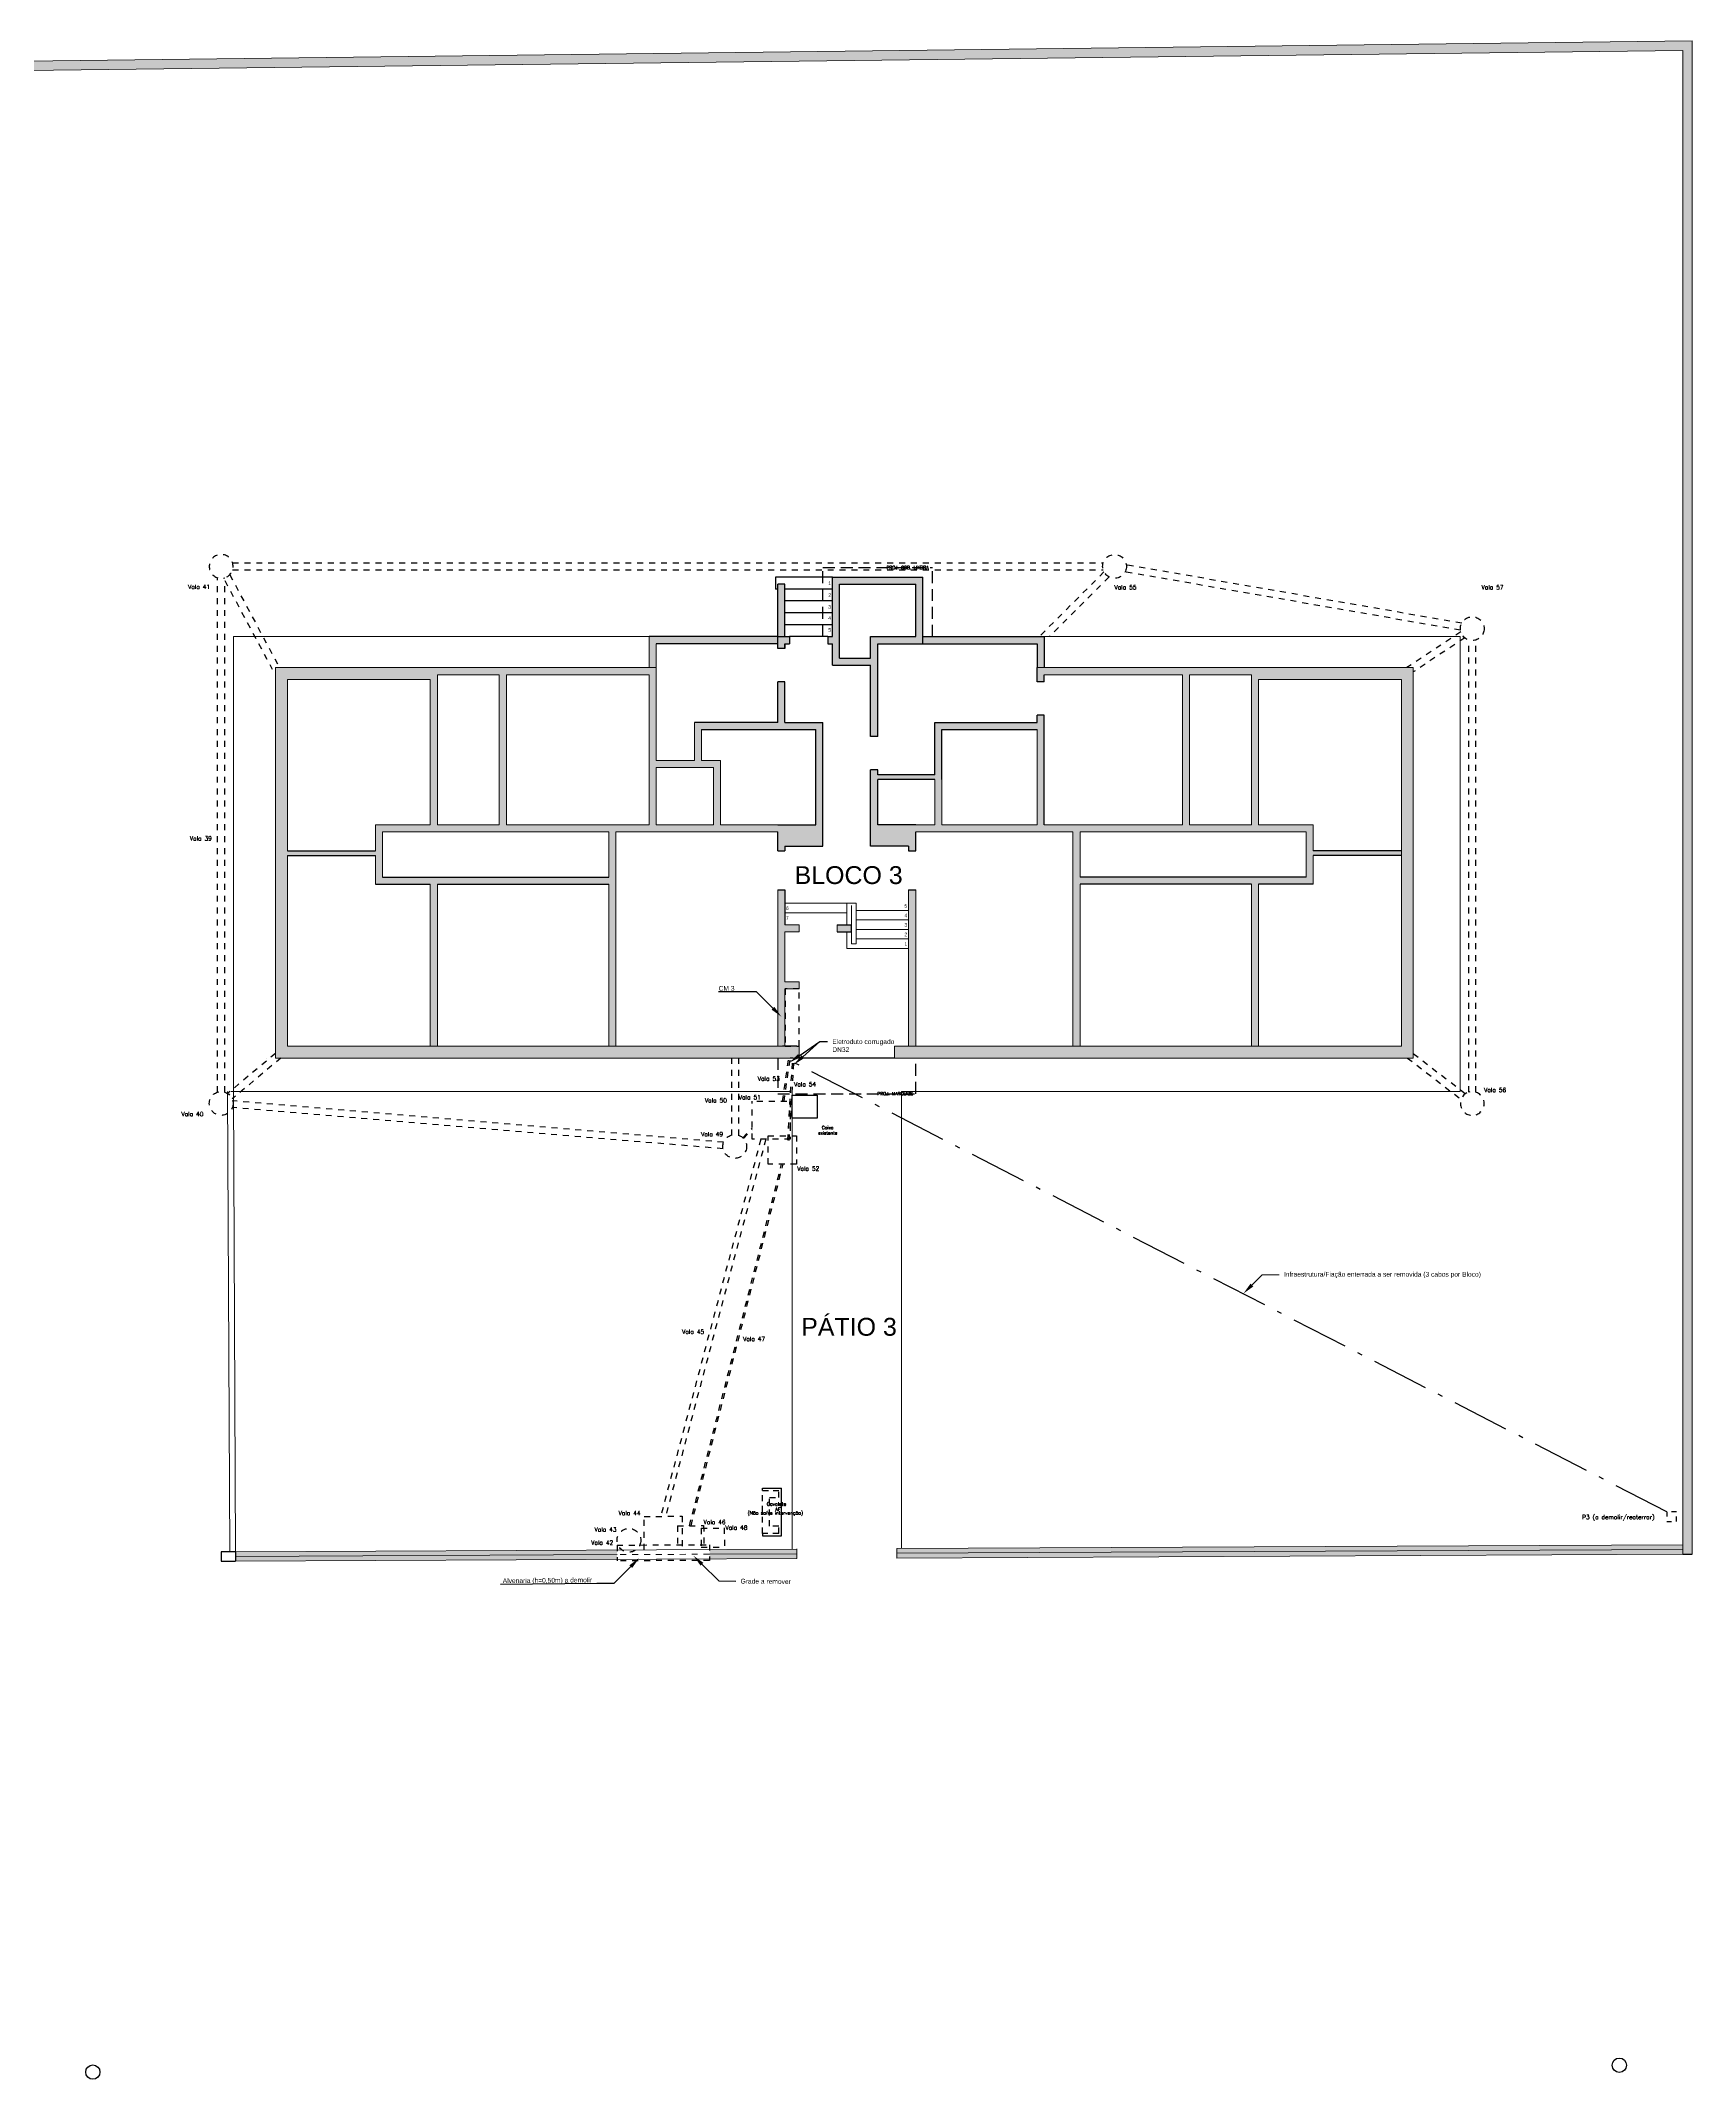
# Model space of a CAD drawing. Extents: x 0 to 11638, y -6007 to 0.
# Drawn here: x 10129.31 to 10164, y -3589.9 to -3547.09 of the extents above; entities that cross this region are included whole.
import ezdxf
from ezdxf import colors
from ezdxf.entities.mleader import LeaderData, LeaderLine
from ezdxf.math import Vec2, Vec3

# ---------------------------------------------------------------- set-up
doc = ezdxf.new("R2010")
doc.units = 0
for name, pattern in [('ACAD_ISO10W100', [18, 12, -3, 0, -3]), ('CACHE', [0.375, 0.25, -0.125]), ('DASHED', [0.25, 0.125, -0.125]), ('HIDDEN2', [0.1875, 0.125, -0.0625])]:
    doc.linetypes.add(name, pattern=pattern)
doc.layers.get('0').update_dxf_attribs({"linetype": 'CONTINUOUS'})
for name, color, linetype, lineweight in [('ARQ - Alvenaria Alta', 251, 'CONTINUOUS', 13), ('ARQ - Alvenaria Média-Baixa', 252, 'CONTINUOUS', 20), ('ARQ - Desnível', 8, 'CONTINUOUS', 20), ('ARQ - Escadas', 1, 'CONTINUOUS', 9), ('ARQ - Grades', 1, 'CONTINUOUS', 15), ('ARQ - Guias Calçadas Sarjetas', 254, 'CONTINUOUS', 20), ('ARQ - Textos', 4, 'CONTINUOUS', 5), ('Elétrica', 30, 'CONTINUOUS', 20), ('Hidrossanitário - Água Fria', 5, 'CONTINUOUS', 5)]:
    doc.layers.add(name, color=color, linetype=linetype, lineweight=lineweight)
for name, color, linetype in [('ARQ - Cotas', 1, 'CONTINUOUS'), ('ARQ - Desnível Terreno', 14, 'CONTINUOUS'), ('ARQ - Projeções', 253, 'CACHE')]:
    doc.layers.add(name, color=color, linetype=linetype)
doc.styles.add('ROMANS', font='romans.shx', dxfattribs={"height": 0.3})
doc.styles.get("Standard").update_dxf_attribs({"font": 'arial.ttf', "height": 0.15})

msp = doc.modelspace()

# ---------------------------------------------------------------- hatches: boundary and pattern name
at = {"layer": 'ARQ - Alvenaria Alta', "lineweight": -2}
h = msp.add_hatch(color=7, dxfattribs=at)
h.dxf.hatch_style = 1
h.paths.add_polyline_path([(10145.742, -3561.406), (10144.942, -3561.406), (10144.942, -3560.556), (10144.792, -3560.556), (10144.792, -3561.406), (10143.042, -3561.406), (10143.042, -3562.206), (10142.242, -3562.206), (10142.242, -3560.256), (10134.242, -3560.256), (10134.242, -3568.456), (10145.242, -3568.456), (10145.242, -3568.206), (10144.945, -3568.206), (10134.492, -3568.206), (10134.492, -3564.206), (10136.342, -3564.206), (10136.342, -3564.806), (10137.492, -3564.806), (10137.492, -3568.206), (10137.642, -3568.206), (10137.642, -3564.806), (10141.242, -3564.806), (10141.242, -3568.206), (10141.392, -3568.206), (10141.392, -3563.706), (10144.792, -3563.706), (10144.792, -3564.106), (10144.942, -3564.106), (10144.942, -3564.006), (10145.742, -3564.006)])
h.paths.add_polyline_path([(10144.792, -3563.556), (10143.592, -3563.556), (10143.592, -3562.206), (10143.192, -3562.206), (10143.192, -3561.556), (10145.592, -3561.556), (10145.592, -3563.556)], flags=16)
h.paths.add_polyline_path([(10143.442, -3563.556), (10142.242, -3563.556), (10142.242, -3562.356), (10143.442, -3562.356)], flags=16)
h.paths.add_polyline_path([(10142.092, -3563.556), (10139.092, -3563.556), (10139.092, -3560.406), (10142.092, -3560.406)], flags=16)
h.paths.add_polyline_path([(10141.242, -3563.706), (10141.242, -3564.656), (10136.492, -3564.656), (10136.492, -3563.706)], flags=16)
h.paths.add_polyline_path([(10138.942, -3563.556), (10137.642, -3563.556), (10137.642, -3560.406), (10138.942, -3560.406)], flags=16)
h.paths.add_polyline_path([(10137.492, -3563.556), (10136.342, -3563.556), (10136.342, -3564.106), (10134.492, -3564.106), (10134.492, -3560.506), (10137.492, -3560.506)], flags=16)
h.paths.add_polyline_path([(10144.942, -3564.926), (10144.792, -3564.926), (10144.792, -3568.206), (10144.942, -3568.206), (10144.942, -3567.006), (10145.242, -3567.006), (10145.242, -3566.856), (10144.942, -3566.856), (10144.942, -3565.806), (10145.242, -3565.806), (10145.242, -3565.656), (10144.942, -3565.656)], flags=17)
h.paths.add_polyline_path([(10156.042, -3563.556), (10154.892, -3563.556), (10154.892, -3560.506), (10157.892, -3560.506), (10157.892, -3568.206), (10147.242, -3568.206), (10147.242, -3568.456), (10158.142, -3568.456), (10158.142, -3560.256), (10150.242, -3560.256), (10150.242, -3560.556), (10150.392, -3560.556), (10150.392, -3560.406), (10153.292, -3560.406), (10153.292, -3563.556), (10150.392, -3563.556), (10150.392, -3561.256), (10150.242, -3561.256), (10150.242, -3561.406), (10148.092, -3561.406), (10148.092, -3562.506), (10146.892, -3562.506), (10146.892, -3562.406), (10146.742, -3562.406), (10146.742, -3564.006), (10147.542, -3564.006), (10147.542, -3564.106), (10147.692, -3564.106), (10147.692, -3563.706), (10150.992, -3563.706), (10150.992, -3568.206), (10151.142, -3568.206), (10151.142, -3564.806), (10154.742, -3564.806), (10154.742, -3568.206), (10154.892, -3568.206), (10154.892, -3564.806), (10156.042, -3564.806), (10156.042, -3564.206), (10157.892, -3564.206), (10157.892, -3564.106), (10156.042, -3564.106)])
h.paths.add_polyline_path([(10146.892, -3563.556), (10146.892, -3562.606), (10148.092, -3562.606), (10148.092, -3563.556), (10147.692, -3563.556)], flags=16)
h.paths.add_polyline_path([(10148.242, -3563.556), (10148.242, -3561.556), (10150.242, -3561.556), (10150.242, -3563.556)], flags=16)
h.paths.add_polyline_path([(10151.142, -3563.706), (10155.892, -3563.706), (10155.892, -3564.656), (10151.142, -3564.656)], flags=16)
h.paths.add_polyline_path([(10153.442, -3563.556), (10153.442, -3560.406), (10154.742, -3560.406), (10154.742, -3563.556)], flags=16)
h.paths.add_polyline_path([(10145.042, -3559.606), (10144.792, -3559.606), (10144.792, -3559.856), (10144.942, -3559.856), (10144.942, -3559.756), (10145.042, -3559.756)])
h.paths.add_polyline_path([(10147.842, -3558.356), (10145.942, -3558.356), (10145.942, -3559.606), (10145.842, -3559.606), (10145.842, -3559.756), (10145.942, -3559.756), (10145.942, -3560.206), (10146.742, -3560.206), (10146.742, -3561.706), (10146.892, -3561.706), (10146.892, -3559.756), (10147.842, -3559.756)])
h.paths.add_polyline_path([(10146.092, -3558.506), (10147.692, -3558.506), (10147.692, -3559.606), (10146.742, -3559.606), (10146.742, -3560.056), (10146.092, -3560.056)], flags=16)
h = msp.add_hatch(color=7, dxfattribs=at)
h.dxf.hatch_style = 1
h.paths.add_polyline_path([(10146.342, -3565.656), (10146.042, -3565.656), (10146.042, -3565.806), (10146.342, -3565.806)])
h.paths.add_polyline_path([(10147.692, -3564.926), (10147.542, -3564.926), (10147.542, -3568.206), (10147.692, -3568.206)])
at = {"layer": 'ARQ - Alvenaria Média-Baixa', "lineweight": -2}
h = msp.add_hatch(color=256, dxfattribs=at)
h.dxf.hatch_style = 1
h.paths.add_polyline_path([(10144.792, -3559.606), (10142.092, -3559.606), (10142.092, -3560.256), (10142.242, -3560.256), (10142.242, -3559.756), (10144.792, -3559.756)])
h.paths.add_polyline_path([(10144.942, -3558.506), (10144.792, -3558.506), (10144.792, -3559.606), (10144.942, -3559.606)])
h.paths.add_polyline_path([(10150.392, -3559.606), (10147.842, -3559.606), (10147.842, -3559.756), (10150.242, -3559.756), (10150.242, -3560.256), (10150.392, -3560.256)])
h = msp.add_hatch(color=256, dxfattribs=at)
h.dxf.hatch_style = 1
h.paths.add_polyline_path([(10141.417, -3578.787), (10133.403, -3578.826), (10133.404, -3578.926), (10141.417, -3578.887)])
h.paths.add_polyline_path([(10141.417, -3578.887), (10133.404, -3578.926), (10133.404, -3579.026), (10141.418, -3578.987)])
h = msp.add_hatch(color=256, dxfattribs=at)
h.dxf.hatch_style = 1
h.paths.add_polyline_path([(10145.192, -3578.769), (10143.36, -3578.778), (10143.36, -3578.878), (10145.192, -3578.869)])
h.paths.add_polyline_path([(10145.192, -3578.869), (10143.36, -3578.878), (10143.361, -3578.978), (10145.193, -3578.969)])
h = msp.add_hatch(color=256, dxfattribs=at)
h.dxf.hatch_style = 1
h.paths.add_polyline_path([(10163.801, -3578.679), (10147.292, -3578.759), (10147.291, -3578.859), (10163.801, -3578.779)])
h.paths.add_polyline_path([(10163.801, -3578.779), (10147.291, -3578.859), (10147.291, -3578.959), (10163.801, -3578.879)])
at = {"layer": 'ARQ - Cotas', "lineweight": -2}
h = msp.add_hatch(color=7, dxfattribs=at)
h.dxf.hatch_style = 1
edge = h.paths.add_edge_path()
edge.add_line((10163.801, -3547.293), (10163.801, -3578.879))
edge.add_line((10163.801, -3578.879), (10164.001, -3578.879))
edge.add_line((10164.001, -3578.879), (10164.001, -3547.091))
edge.add_line((10164.001, -3547.091), (10064.517, -3548.3))
edge.add_line((10064.517, -3548.3), (10064.717, -3571.822))
edge.add_arc((10068.479, -3571.822), 3.762, 180, 236.9357)
edge.add_line((10066.427, -3574.975), (10066.47, -3574.983))
edge.add_line((10066.47, -3574.983), (10066.507, -3574.789))
edge.add_arc((10068.479, -3571.822), 3.562, 179.9865, 236.3823, ccw=False)
edge.add_line((10064.917, -3571.821), (10064.719, -3548.497))
edge.add_line((10064.719, -3548.497), (10163.801, -3547.293))
h.paths.add_polyline_path([(10163.889, -3577.128), (10163.889, -3577.034)], flags=16)

# ---------------------------------------------------------------- linework, layer by layer
at = {"lineweight": -2}
for p, q in [((10134.057, -3568.456), (10134.057, -3568.456)), ((10145.192, -3568.206), (10144.892, -3568.206)), ((10145.106, -3568.456), (10145.056, -3568.456)), ((10145.109, -3568.456), (10145.059, -3568.456)), ((10145.192, -3568.456), (10145.142, -3568.456)), ((10145.092, -3569.236), (10145.622, -3569.236)), ((10145.092, -3569.716), (10145.092, -3569.236)), ((10145.622, -3569.236), (10145.622, -3569.716)), ((10145.622, -3569.716), (10145.092, -3569.716)), ((10163.801, -3578.879), (10164.001, -3578.879))]:
    msp.add_line(p, q, dxfattribs=at)
at = {"layer": 'ARQ - Alvenaria Alta'}
for p, q in [((10164.001, -3547.091), (10064.517, -3548.3)), ((10163.801, -3547.092), (10163.801, -3547.093)), ((10164.001, -3547.091), (10164.001, -3578.878)), ((10163.801, -3547.293), (10064.719, -3548.497)), ((10163.801, -3547.293), (10163.801, -3578.879)), ((10136.342, -3564.106), (10136.342, -3563.556)), ((10136.492, -3564.656), (10136.492, -3563.706)), ((10141.242, -3564.656), (10141.242, -3563.706)), ((10141.392, -3568.206), (10141.392, -3563.706)), ((10150.992, -3568.206), (10150.992, -3563.706)), ((10151.142, -3564.656), (10151.142, -3563.706)), ((10155.892, -3564.656), (10155.892, -3563.706)), ((10156.042, -3564.106), (10156.042, -3563.556)), ((10136.342, -3564.806), (10136.342, -3564.206)), ((10156.042, -3564.806), (10156.042, -3564.206)), ((10137.492, -3568.206), (10137.492, -3564.806)), ((10137.642, -3568.206), (10137.642, -3564.806)), ((10141.242, -3568.206), (10141.242, -3564.806)), ((10144.792, -3568.206), (10144.792, -3564.926)), ((10147.542, -3568.206), (10147.542, -3564.926)), ((10147.692, -3568.206), (10147.692, -3564.926)), ((10151.142, -3568.206), (10151.142, -3564.806)), ((10154.742, -3568.206), (10154.742, -3564.806)), ((10154.892, -3568.206), (10154.892, -3564.806)), ((10144.942, -3565.656), (10145.242, -3565.656)), ((10144.942, -3566.856), (10144.942, -3565.806)), ((10144.942, -3565.806), (10145.242, -3565.806)), ((10145.242, -3565.806), (10145.242, -3565.656)), ((10146.042, -3565.806), (10146.042, -3565.656)), ((10144.942, -3568.206), (10144.942, -3567.006)), ((10145.242, -3567.006), (10145.242, -3566.856))]:
    msp.add_line(p, q, dxfattribs=at)
at = {"layer": 'ARQ - Alvenaria Alta', "lineweight": -2}
for p, q in [((10145.942, -3559.606), (10145.942, -3558.356)), ((10145.942, -3558.356), (10147.842, -3558.356)), ((10146.092, -3560.056), (10146.092, -3558.506)), ((10146.092, -3558.506), (10147.692, -3558.506)), ((10147.692, -3559.606), (10147.692, -3558.506)), ((10147.842, -3559.756), (10147.842, -3558.356)), ((10144.792, -3559.856), (10144.792, -3559.606)), ((10144.792, -3559.606), (10145.042, -3559.606)), ((10144.942, -3559.856), (10144.792, -3559.856)), ((10144.942, -3559.756), (10145.042, -3559.756)), ((10144.942, -3559.856), (10144.942, -3559.756)), ((10144.942, -3559.756), (10144.942, -3559.856)), ((10145.042, -3559.606), (10145.042, -3559.756)), ((10145.842, -3559.606), (10145.942, -3559.606)), ((10145.842, -3559.606), (10145.842, -3559.756)), ((10145.842, -3559.756), (10145.942, -3559.756)), ((10145.942, -3560.206), (10145.942, -3559.756)), ((10146.742, -3560.056), (10146.742, -3559.606)), ((10146.742, -3559.606), (10147.692, -3559.606)), ((10146.892, -3561.706), (10146.892, -3559.756)), ((10146.892, -3559.756), (10147.842, -3559.756)), ((10145.942, -3560.206), (10146.742, -3560.206)), ((10146.092, -3560.056), (10146.742, -3560.056)), ((10146.742, -3561.706), (10146.742, -3560.206)), ((10150.242, -3560.556), (10150.242, -3560.256)), ((10150.392, -3560.556), (10150.392, -3560.406)), ((10144.792, -3561.406), (10144.792, -3560.556)), ((10144.942, -3560.556), (10144.792, -3560.556)), ((10144.942, -3561.406), (10144.942, -3560.556)), ((10150.392, -3560.556), (10150.242, -3560.556)), ((10150.242, -3561.406), (10150.242, -3561.256)), ((10150.392, -3561.256), (10150.242, -3561.256)), ((10150.392, -3563.556), (10150.392, -3561.256)), ((10144.792, -3561.406), (10143.042, -3561.406)), ((10143.192, -3561.556), (10145.592, -3561.556)), ((10144.942, -3561.406), (10145.742, -3561.406)), ((10145.592, -3563.556), (10145.592, -3561.556)), ((10145.742, -3564.006), (10145.742, -3561.406)), ((10146.892, -3561.706), (10146.742, -3561.706)), ((10148.092, -3562.506), (10148.092, -3561.406)), ((10148.092, -3561.406), (10150.242, -3561.406)), ((10148.242, -3562.606), (10148.242, -3561.556)), ((10148.242, -3561.556), (10150.242, -3561.556)), ((10146.892, -3562.406), (10146.742, -3562.406)), ((10146.742, -3564.006), (10146.742, -3562.406)), ((10146.892, -3562.506), (10146.892, -3562.406)), ((10148.092, -3562.506), (10146.892, -3562.506)), ((10148.092, -3562.606), (10146.892, -3562.606)), ((10146.892, -3563.556), (10146.892, -3562.606)), ((10144.792, -3563.556), (10145.592, -3563.556)), ((10144.792, -3564.106), (10144.792, -3563.706)), ((10147.692, -3563.556), (10146.892, -3563.556)), ((10147.692, -3564.106), (10147.692, -3563.706)), ((10134.492, -3564.106), (10136.342, -3564.106)), ((10134.492, -3564.206), (10136.342, -3564.206)), ((10144.792, -3564.106), (10144.942, -3564.106)), ((10144.942, -3564.006), (10144.942, -3564.106)), ((10144.942, -3564.006), (10145.742, -3564.006)), ((10147.542, -3564.006), (10146.742, -3564.006)), ((10147.542, -3564.006), (10147.542, -3564.106)), ((10147.542, -3564.106), (10147.692, -3564.106)), ((10157.892, -3564.106), (10156.042, -3564.106)), ((10157.892, -3564.206), (10156.042, -3564.206)), ((10136.492, -3564.656), (10141.242, -3564.656)), ((10155.892, -3564.656), (10151.142, -3564.656)), ((10136.342, -3564.806), (10137.492, -3564.806)), ((10137.642, -3564.806), (10141.242, -3564.806)), ((10144.792, -3564.926), (10144.942, -3564.926)), ((10144.942, -3564.926), (10144.942, -3565.656)), ((10147.542, -3564.926), (10147.692, -3564.926)), ((10154.742, -3564.806), (10151.142, -3564.806)), ((10156.042, -3564.806), (10154.892, -3564.806)), ((10146.042, -3565.656), (10146.342, -3565.656)), ((10146.042, -3565.806), (10146.342, -3565.806)), ((10146.342, -3565.806), (10146.342, -3565.656)), ((10133.403, -3578.826), (10133.103, -3578.826)), ((10133.103, -3578.827), (10133.104, -3579.027)), ((10133.403, -3578.826), (10133.404, -3579.026)), ((10133.104, -3579.027), (10133.404, -3579.026))]:
    msp.add_line(p, q, dxfattribs=at)
at = {"layer": 'ARQ - Alvenaria Alta', "ltscale": 0.01, "transparency": 33554684}
for p, q in [((10142.242, -3560.256), (10134.242, -3560.256)), ((10134.242, -3568.456), (10134.242, -3560.256)), ((10138.942, -3560.406), (10137.642, -3560.406)), ((10137.642, -3563.556), (10137.642, -3560.406)), ((10138.942, -3563.556), (10138.942, -3560.406)), ((10142.092, -3560.406), (10139.092, -3560.406)), ((10139.092, -3563.556), (10139.092, -3560.406)), ((10142.092, -3563.556), (10142.092, -3560.406)), ((10142.242, -3562.206), (10142.242, -3560.256)), ((10158.142, -3560.256), (10150.242, -3560.256)), ((10153.292, -3560.406), (10150.392, -3560.406)), ((10153.292, -3563.556), (10153.292, -3560.406)), ((10154.742, -3560.406), (10153.442, -3560.406)), ((10153.442, -3563.556), (10153.442, -3560.406)), ((10154.742, -3563.556), (10154.742, -3560.406)), ((10158.142, -3560.256), (10158.142, -3568.456)), ((10137.492, -3560.506), (10134.492, -3560.506)), ((10134.492, -3564.106), (10134.492, -3560.506)), ((10137.492, -3563.556), (10137.492, -3560.506)), ((10157.892, -3560.506), (10154.892, -3560.506)), ((10154.892, -3563.556), (10154.892, -3560.506)), ((10157.892, -3560.506), (10157.892, -3568.206)), ((10143.042, -3562.206), (10143.042, -3561.406)), ((10143.192, -3562.206), (10143.192, -3561.556)), ((10148.242, -3563.556), (10148.242, -3561.556)), ((10150.242, -3563.556), (10150.242, -3561.556)), ((10143.042, -3562.206), (10142.242, -3562.206)), ((10143.442, -3562.356), (10142.242, -3562.356)), ((10142.242, -3563.556), (10142.242, -3562.356)), ((10143.592, -3562.206), (10143.192, -3562.206)), ((10143.442, -3563.556), (10143.442, -3562.356)), ((10143.592, -3563.556), (10143.592, -3562.206)), ((10148.092, -3563.556), (10148.092, -3562.606)), ((10137.492, -3563.556), (10136.342, -3563.556)), ((10141.242, -3563.706), (10136.492, -3563.706)), ((10138.942, -3563.556), (10137.642, -3563.556)), ((10142.092, -3563.556), (10139.092, -3563.556)), ((10144.792, -3563.706), (10141.392, -3563.706)), ((10143.442, -3563.556), (10142.242, -3563.556)), ((10144.792, -3563.556), (10143.592, -3563.556)), ((10147.692, -3563.556), (10148.092, -3563.556)), ((10147.692, -3563.706), (10150.992, -3563.706)), ((10148.242, -3563.556), (10150.242, -3563.556)), ((10150.392, -3563.556), (10153.292, -3563.556)), ((10151.142, -3563.706), (10155.892, -3563.706)), ((10153.442, -3563.556), (10154.742, -3563.556)), ((10154.892, -3563.556), (10156.042, -3563.556)), ((10134.492, -3568.206), (10134.492, -3564.206)), ((10145.242, -3566.856), (10144.942, -3566.856)), ((10145.242, -3567.006), (10144.942, -3567.006)), ((10145.242, -3568.456), (10134.242, -3568.456)), ((10145.242, -3568.206), (10134.492, -3568.206)), ((10145.242, -3568.206), (10145.242, -3568.456)), ((10157.892, -3568.206), (10147.242, -3568.206)), ((10147.242, -3568.206), (10147.242, -3568.456)), ((10158.142, -3568.456), (10147.242, -3568.456))]:
    msp.add_line(p, q, dxfattribs=at)
at = {"layer": 'ARQ - Alvenaria Média-Baixa', "lineweight": -2}
for p, q in [((10144.792, -3559.606), (10144.792, -3558.506)), ((10144.942, -3558.506), (10144.792, -3558.506)), ((10144.942, -3559.606), (10144.942, -3558.506)), ((10144.792, -3559.606), (10142.092, -3559.606)), ((10144.792, -3559.756), (10142.242, -3559.756)), ((10147.842, -3559.606), (10150.392, -3559.606)), ((10147.842, -3559.756), (10150.242, -3559.756)), ((10150.242, -3559.756), (10150.242, -3560.256)), ((10150.392, -3559.606), (10150.392, -3560.256)), ((10144.472, -3577.54), (10144.472, -3577.49)), ((10144.472, -3577.49), (10144.872, -3577.49)), ((10144.872, -3578.49), (10144.872, -3577.49)), ((10144.472, -3578.44), (10144.472, -3578.49)), ((10144.472, -3578.49), (10144.872, -3578.49))]:
    msp.add_line(p, q, dxfattribs=at)
at = {"layer": 'ARQ - Alvenaria Média-Baixa', "ltscale": 0.01, "transparency": 33554684}
for p, q in [((10142.092, -3560.256), (10142.092, -3559.606)), ((10142.242, -3560.256), (10142.242, -3559.756))]:
    msp.add_line(p, q, dxfattribs=at)
at = {"layer": 'ARQ - Alvenaria Média-Baixa'}
for p, q in [((10146.242, -3565.656), (10146.242, -3565.206)), ((10146.442, -3565.206), (10146.242, -3565.206)), ((10146.342, -3566.056), (10146.342, -3565.256)), ((10146.442, -3566.056), (10146.442, -3565.206)), ((10146.442, -3566.056), (10146.342, -3566.056)), ((10145.192, -3578.769), (10133.403, -3578.826)), ((10145.192, -3578.764), (10145.193, -3578.969)), ((10147.292, -3578.758), (10147.291, -3578.963)), ((10163.801, -3578.679), (10147.292, -3578.759)), ((10145.193, -3578.969), (10133.404, -3579.026)), ((10163.801, -3578.879), (10147.292, -3578.959))]:
    msp.add_line(p, q, dxfattribs=at)
at = {"layer": 'ARQ - Alvenaria Média-Baixa', "linetype": 'HIDDEN2', "lineweight": -2}
for p, q in [((10144.472, -3578.44), (10144.472, -3577.54)), ((10144.472, -3577.54), (10144.812, -3577.54)), ((10144.812, -3577.69), (10144.812, -3577.54)), ((10144.622, -3578.29), (10144.622, -3577.69)), ((10144.622, -3577.69), (10144.812, -3577.69)), ((10144.812, -3578.29), (10144.622, -3578.29)), ((10144.812, -3578.44), (10144.812, -3578.29)), ((10144.812, -3578.44), (10144.472, -3578.44))]:
    msp.add_line(p, q, dxfattribs=at)
at = {"layer": 'ARQ - Desnível', "lineweight": -2}
msp.add_line((10147.242, -3568.456), (10145.242, -3568.456), dxfattribs=at)
at = {"layer": 'ARQ - Desnível Terreno', "linetype": 'DASHED', "lineweight": -2}
for p, q in [((10133.341, -3558.056), (10151.628, -3558.056)), ((10133.341, -3558.206), (10151.628, -3558.206)), ((10151.645, -3558.247), (10150.286, -3559.606)), ((10159.133, -3559.471), (10152.089, -3558.246)), ((10159.159, -3559.324), (10152.114, -3558.098)), ((10133.027, -3569.172), (10133.027, -3558.37)), ((10133.177, -3569.172), (10133.177, -3558.43)), ((10133.177, -3558.43), (10134.176, -3560.292)), ((10133.281, -3558.306), (10134.308, -3560.221)), ((10151.751, -3558.353), (10150.498, -3559.606)), ((10159.141, -3559.507), (10158.005, -3560.256)), ((10159.223, -3559.632), (10158.142, -3560.346)), ((10159.306, -3569.172), (10159.306, -3559.677)), ((10159.456, -3569.172), (10159.456, -3559.677)), ((10134.242, -3568.359), (10133.237, -3569.2)), ((10134.358, -3568.456), (10133.333, -3569.315)), ((10143.82, -3568.456), (10143.82, -3570.073)), ((10143.97, -3568.456), (10143.97, -3570.078)), ((10144.892, -3569.364), (10145.024, -3568.456)), ((10144.924, -3569.364), (10145.056, -3568.456)), ((10145.003, -3570.184), (10145.106, -3568.456)), ((10145.035, -3570.186), (10145.139, -3568.456)), ((10158.019, -3568.456), (10159.147, -3569.325)), ((10158.142, -3568.362), (10159.238, -3569.206)), ((10143.654, -3570.224), (10133.346, -3569.358)), ((10144.256, -3570.164), (10144.256, -3569.364)), ((10144.356, -3569.364), (10145.056, -3569.364)), ((10145.056, -3569.364), (10145.056, -3570.164)), ((10143.643, -3570.363), (10133.336, -3569.498)), ((10144.436, -3570.164), (10142.333, -3578.083)), ((10144.54, -3570.164), (10142.437, -3578.082)), ((10144.057, -3570.13), (10144.256, -3569.932)), ((10144.071, -3570.144), (10144.256, -3569.96)), ((10145.056, -3570.164), (10144.256, -3570.164)), ((10144.588, -3570.688), (10144.588, -3570.088)), ((10144.588, -3570.088), (10145.188, -3570.088)), ((10145.188, -3570.088), (10145.188, -3570.688)), ((10142.938, -3578.28), (10144.872, -3570.688)), ((10142.971, -3578.28), (10144.904, -3570.688)), ((10145.188, -3570.688), (10144.588, -3570.688)), ((10141.985, -3578.084), (10142.785, -3578.081)), ((10141.988, -3578.784), (10141.985, -3578.084)), ((10142.686, -3578.281), (10143.236, -3578.278)), ((10142.686, -3578.281), (10142.688, -3578.781)), ((10142.785, -3578.081), (10142.788, -3578.781)), ((10143.183, -3578.329), (10143.67, -3578.328)), ((10143.183, -3578.329), (10143.185, -3578.729)), ((10143.236, -3578.278), (10143.238, -3578.778)), ((10143.67, -3578.327), (10143.671, -3578.727)), ((10141.416, -3578.687), (10143.359, -3578.678)), ((10141.416, -3578.687), (10141.418, -3579.017)), ((10143.185, -3578.729), (10143.671, -3578.728)), ((10143.359, -3578.678), (10143.361, -3579.008)), ((10143.361, -3579.008), (10141.418, -3579.017))]:
    msp.add_line(p, q, dxfattribs=at)
for centre in [(10151.867, -3558.131), (10159.381, -3559.438), (10133.102, -3569.411), (10133.102, -3569.411), (10143.888, -3570.314), (10141.666, -3578.586)]:
    msp.add_circle(centre, 0.25, dxfattribs=at)
for centre, start, end in [((10133.102, -3558.131), 297.5424, 287.4576), ((10159.381, -3569.411), 117.5424, 107.4576)]:
    msp.add_arc(centre, 0.25, start, end, dxfattribs=at)
at = {"layer": 'ARQ - Escadas', "lineweight": -2}
for p, q in [((10145.942, -3558.356), (10144.742, -3558.356)), ((10144.742, -3558.356), (10144.742, -3558.606)), ((10144.792, -3558.606), (10144.742, -3558.606)), ((10145.942, -3558.606), (10144.942, -3558.606)), ((10145.942, -3558.856), (10144.942, -3558.856)), ((10145.942, -3559.106), (10144.942, -3559.106)), ((10145.942, -3559.356), (10144.942, -3559.356)), ((10145.842, -3559.606), (10145.042, -3559.606))]:
    msp.add_line(p, q, dxfattribs=at)
at = {"layer": 'ARQ - Escadas'}
for p, q in [((10146.242, -3565.206), (10144.942, -3565.206)), ((10144.942, -3565.406), (10146.242, -3565.406)), ((10146.442, -3565.356), (10147.542, -3565.356)), ((10146.442, -3565.556), (10147.542, -3565.556)), ((10146.242, -3566.156), (10146.242, -3565.806)), ((10146.442, -3565.756), (10147.542, -3565.756)), ((10146.442, -3565.956), (10147.542, -3565.956)), ((10146.242, -3566.156), (10147.542, -3566.156))]:
    msp.add_line(p, q, dxfattribs=at)
at = {"layer": 'ARQ - Grades'}
for p, q in [((10163.802, -3578.779), (10147.292, -3578.859)), ((10141.418, -3578.887), (10133.404, -3578.926)), ((10145.192, -3578.869), (10143.36, -3578.878))]:
    msp.add_line(p, q, dxfattribs=at)
at = {"layer": 'ARQ - Grades', "linetype": 'DASHED'}
msp.add_line((10143.36, -3578.878), (10141.418, -3578.887), dxfattribs=at)
at = {"layer": 'ARQ - Guias Calçadas Sarjetas', "ltscale": 0.01, "transparency": 33554684}
for p, q in [((10133.357, -3569.156), (10133.357, -3559.606)), ((10142.092, -3559.606), (10133.357, -3559.606)), ((10150.392, -3559.606), (10159.127, -3559.606)), ((10159.127, -3559.606), (10159.127, -3569.156)), ((10133.237, -3569.157), (10133.283, -3578.826)), ((10145.042, -3569.156), (10133.307, -3569.156)), ((10133.357, -3569.156), (10133.403, -3578.826)), ((10145.092, -3569.156), (10145.092, -3578.77)), ((10147.392, -3569.156), (10147.392, -3578.758)), ((10159.127, -3569.156), (10147.392, -3569.156))]:
    msp.add_line(p, q, dxfattribs=at)
at = {"layer": 'ARQ - Projeções', "lineweight": -2}
for p, q in [((10145.742, -3558.156), (10148.042, -3558.156)), ((10145.742, -3559.606), (10145.742, -3558.156)), ((10148.042, -3559.606), (10148.042, -3558.156)), ((10144.792, -3568.456), (10144.792, -3569.206)), ((10147.692, -3569.206), (10147.692, -3568.456)), ((10144.792, -3569.206), (10147.692, -3569.206))]:
    msp.add_line(p, q, dxfattribs=at)
at = {"layer": 'Elétrica', "linetype": 'DASHED', "lineweight": -2}
for p, q in [((10145.242, -3567.006), (10144.945, -3567.006)), ((10144.945, -3567.006), (10144.945, -3568.206)), ((10145.242, -3568.206), (10145.242, -3567.006)), ((10144.945, -3568.206), (10145.242, -3568.206))]:
    msp.add_line(p, q, dxfattribs=at)
at = {"layer": 'Elétrica', "linetype": 'ACAD_ISO10W100', "lineweight": -2, "ltscale": 0.1}
msp.add_line((10163.468, -3577.988), (10144.942, -3568.456), dxfattribs=at)
at = {"layer": 'Elétrica', "linetype": 'DASHED', "lineweight": -2, "ltscale": 0.5}
for p, q in [((10163.668, -3577.988), (10163.468, -3577.988)), ((10163.468, -3577.988), (10163.468, -3578.188)), ((10163.468, -3578.188), (10163.668, -3578.188)), ((10163.668, -3578.188), (10163.668, -3577.988))]:
    msp.add_line(p, q, dxfattribs=at)
at = {"layer": 'Elétrica', "lineweight": -2}
for centre in [(10162.469, -3589.611), (10130.406, -3589.755)]:
    msp.add_circle(centre, 0.15, dxfattribs=at)

# ---------------------------------------------------------------- texts
at = {"lineweight": -2, "insert": (10145.132, -3569.884), "char_height": 0.0675, "attachment_point": 1, "style": 'ROMANS'}
msp.add_mtext_dynamic_manual_height_columns('\\pxqc;Caixa\\Pexistente', width=1.41912, gutter_width=13.5, heights=[0], dxfattribs=at)
at = {"layer": 'ARQ - Desnível Terreno', "linetype": 'ByBlock', "char_height": 0.09, "style": 'ROMANS'}
for s, insert, attachment_point in [('Vala 41', (10132.869, -3558.515), 3), ('Vala 55', (10152.328, -3558.525), 3), ('Vala 57', (10159.575, -3558.526), 1), ('Vala 39', (10132.443, -3563.8), 1), ('Vala 53', (10144.373, -3568.842), 1), ('Vala 54', (10145.135, -3568.962), 1), ('Vala 50', (10143.262, -3569.301), 1), ('Vala 51', (10143.973, -3569.235), 1), ('Vala 56', (10159.63, -3569.083), 1), ('Vala 40', (10132.266, -3569.588), 1), ('Vala 49', (10143.181, -3570.011), 1), ('Vala 52', (10145.202, -3570.733), 1), ('Vala 45', (10142.784, -3574.16), 1), ('Vala 47', (10144.064, -3574.311), 1), ('Vala 44', (10141.449, -3577.969), 1), ('Vala 43', (10140.943, -3578.314), 1), ('Vala 46', (10143.233, -3578.159), 1), ('Vala 48', (10143.693, -3578.273), 1), ('Vala 42', (10140.873, -3578.59), 1)]:
    msp.add_mtext_dynamic_manual_height_columns(s, width=1.97206, gutter_width=18, heights=[0], dxfattribs=dict(at, insert=insert, attachment_point=attachment_point))
at = {"layer": 'ARQ - Escadas', "char_height": 0.075, "attachment_point": 5}
for s, insert in [('2', (10145.883, -3558.736)), ('1', (10145.883, -3558.485)), ('3', (10145.883, -3558.983)), ('4', (10145.883, -3559.215)), ('5', (10145.883, -3559.465)), ('6', (10144.993, -3565.311)), ('7', (10144.993, -3565.511)), ('4', (10147.483, -3565.461)), ('5', (10147.483, -3565.261)), ('3', (10147.483, -3565.661)), ('2', (10147.483, -3565.861)), ('1', (10147.483, -3566.061))]:
    msp.add_mtext(s, dxfattribs=dict(at, insert=insert))
at = {"layer": 'ARQ - Projeções', "lineweight": -2, "char_height": 0.0675, "attachment_point": 1, "style": 'ROMANS'}
for s, insert in [('\\pxqc;PROJ. COB. LIXEIRA', (10146.811, -3558.121)), ('\\pxqc;PROJ. MARQUIZE', (10146.549, -3569.171))]:
    msp.add_mtext_dynamic_manual_height_columns(s, width=1.41912, gutter_width=13.5, heights=[0], dxfattribs=dict(at, insert=insert))
at = {"layer": 'ARQ - Textos', "linetype": 'Continuous', "char_height": 0.375, "attachment_point": 1}
for s, insert in [('BLOCO 3', (10145.146, -3564.427)), ('PÁTIO 3', (10145.285, -3573.914))]:
    msp.add_mtext_dynamic_manual_height_columns(s, width=20.35412, gutter_width=5.023, heights=[0], dxfattribs=dict(at, insert=insert))
at = {"layer": 'Elétrica', "linetype": 'ByBlock', "insert": (10161.688, -3578.054), "char_height": 0.09, "attachment_point": 1, "style": 'ROMANS'}
msp.add_mtext_dynamic_manual_height_columns('P3 (a demolir/reaterrar)', width=1.97206, gutter_width=18, heights=[0], dxfattribs=at)
at = {"layer": 'Hidrossanitário - Água Fria', "linetype": 'ByBlock', "char_height": 0.072, "attachment_point": 1, "style": 'ROMANS'}
for s, insert in [('(Não sofre intervenção)', (10144.16, -3577.975)), ('Cavalete', (10144.564, -3577.788)), ('AF', (10144.741, -3577.899))]:
    msp.add_mtext_dynamic_manual_height_columns(s, width=1.57765, gutter_width=14.4, heights=[0], dxfattribs=dict(at, insert=insert))

# ---------------------------------------------------------------- leaders
at = {"layer": 'ARQ - Cotas', "lineweight": -2}
ml = msp.add_multileader_mtext('Standard', dxfattribs=at)
ml.set_content('CM 3 ', color=256, style='STANDARD')
ml.set_leader_properties(color=256, linetype='BYLAYER', lineweight=-1)
ml.build(insert=Vec2(0, 0))
ml.multileader.update_dxf_attribs({"text_right_attachment_type": 6, "dogleg_length": 0.36, "arrow_head_size": 0.25})
ctx = ml.context
ctx.base_point, ctx.char_height, ctx.arrow_head_size, ctx.landing_gap_size, ctx.plane_origin = Vec3(10143.464, -3566.994), 0.1, 0.25, 0.1, Vec3(10144.868, -3567.587)
ctx.right_attachment, ctx.text_align_type = 6, 2
notes = []
notes.append((ctx, [(0, (1, 1, 0), (10144.345, -3567.063), (-1, 0), 0.36, [(0, [(10144.868, -3567.587)], 0, [])])]))
ctx.mtext.insert, ctx.mtext.alignment, ctx.mtext.flow_direction = Vec3(10143.885, -3566.943), 3, 5
ml = msp.add_multileader_mtext('Standard', dxfattribs=at)
ml.set_content('Eletroduto corrugado\\PDN32', color=256, style='STANDARD')
ml.set_leader_properties(color=256, linetype='BYLAYER', lineweight=-1)
ml.build(insert=Vec2(0, 0))
ml.multileader.update_dxf_attribs({"text_right_attachment_type": 6, "dogleg_length": 0.36, "arrow_head_size": 0.25})
ctx = ml.context
ctx.base_point, ctx.char_height, ctx.arrow_head_size, ctx.landing_gap_size, ctx.plane_origin = Vec3(10145.838, -3568.112), 0.1, 0.25, 0.1, Vec3(10145.201, -3568.59)
ctx.right_attachment = 6
notes.append((ctx, [(0, (1, 1, 0), (10145.679, -3568.112), (1, 0), 0.159, [(0, [(10145.037, -3568.55)], 0, []), (1, [(10145.13, -3568.596)], 0, [])])]))
ctx.mtext.insert, ctx.mtext.flow_direction = Vec3(10145.938, -3568.062), 5
ml = msp.add_multileader_mtext('Standard', dxfattribs=at)
ml.set_content('Alvenaria (h=0,50m) a demolir', color=256, style='STANDARD')
ml.set_leader_properties(color=256, linetype='BYLAYER', lineweight=-1)
ml.build(insert=Vec2(0, 0))
ml.multileader.update_dxf_attribs({"text_right_attachment_type": 6, "dogleg_length": 0.36, "arrow_head_size": 0.25})
ctx = ml.context
ctx.base_point, ctx.char_height, ctx.arrow_head_size, ctx.landing_gap_size, ctx.plane_origin, ctx.plane_x_axis, ctx.plane_y_axis = Vec3(10138.914, -3579.45), 0.1, 0.25, 0.1, Vec3(10141.739, -3579.098), Vec3(0.99996, 0.008998), Vec3(-0.008998, 0.99996)
ctx.right_attachment, ctx.text_align_type = 6, 2
notes.append((ctx, [(0, (1, 1, 0), (10141.351, -3579.493), (-0.99996, -0.008998), 0.36, [(0, [(10141.88, -3578.962)], 0, [])])]))
ctx.mtext.insert, ctx.mtext.text_direction, ctx.mtext.rotation, ctx.mtext.alignment, ctx.mtext.flow_direction = Vec3(10140.89, -3579.368), Vec3(0.99996, 0.008998), 0.008998, 3, 5
ml = msp.add_multileader_mtext('Standard', dxfattribs=at)
ml.set_content('Grade a remover ', color=256, style='STANDARD')
ml.set_leader_properties(color=256, linetype='BYLAYER', lineweight=-1)
ml.build(insert=Vec2(0, 0))
ml.multileader.update_dxf_attribs({"text_right_attachment_type": 6, "dogleg_length": 0.36, "arrow_head_size": 0.25})
ctx = ml.context
ctx.base_point, ctx.char_height, ctx.arrow_head_size, ctx.landing_gap_size, ctx.plane_origin, ctx.plane_x_axis, ctx.plane_y_axis = Vec3(10143.911, -3579.443), 0.1, 0.25, 0.1, Vec3(10143.164, -3579.045), Vec3(0.99996, -0.008998), Vec3(0.008998, 0.99996)
ctx.right_attachment = 6
notes.append((ctx, [(0, (1, 1, 0), (10143.552, -3579.44), (0.99996, -0.008998), 0.36, [(0, [(10143.023, -3578.91)], 0, [])])]))
ctx.mtext.insert, ctx.mtext.text_direction, ctx.mtext.rotation, ctx.mtext.flow_direction = Vec3(10144.012, -3579.393), Vec3(0.99996, -0.008998), 6.274188, 5
at = {"layer": 'Elétrica', "linetype": 'ByBlock'}
ml = msp.add_multileader_mtext('Standard', dxfattribs=at)
ml.set_content('Infraestrutura/Fiação enterrada a ser removida (3 cabos por Bloco)', color=256, style='STANDARD')
ml.set_leader_properties(color=256, linetype='BYLAYER', lineweight=-1)
ml.build(insert=Vec2(0, 0))
ml.multileader.update_dxf_attribs({"text_right_attachment_type": 6, "dogleg_length": 0.36, "arrow_head_size": 0.25})
ctx = ml.context
ctx.base_point, ctx.char_height, ctx.arrow_head_size, ctx.landing_gap_size, ctx.plane_origin = Vec3(10155.325, -3573.012), 0.1, 0.25, 0.1, Vec3(10154.574, -3573.403)
ctx.right_attachment = 6
notes.append((ctx, [(0, (1, 1, 0), (10154.965, -3573.012), (1, 0), 0.36, [(0, [(10154.574, -3573.403)], 0, [])])]))
ctx.mtext.insert, ctx.mtext.flow_direction = Vec3(10155.425, -3572.948), 5
for ctx, leaders in notes:
    for number, flags, end, landing, length, lines in leaders:
        leader = LeaderData()
        leader.index, (leader.has_last_leader_line, leader.has_dogleg_vector, leader.attachment_direction) = number, flags
        leader.last_leader_point, leader.dogleg_vector, leader.dogleg_length = Vec3(end), Vec3(landing), length
        for number, points, colour, breaks in lines:
            line = LeaderLine()
            line.index, line.vertices, line.color, line.breaks = number, Vec3.list(points), colors.encode_raw_color(colour), breaks
            leader.lines.append(line)
        ctx.leaders.append(leader)

doc.saveas('drawing.dxf')
